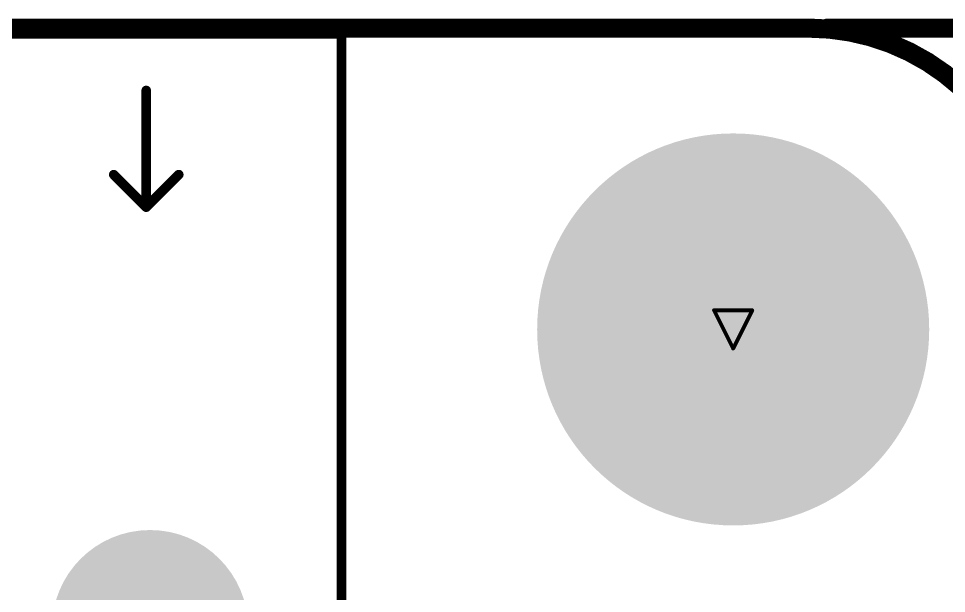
# Model space of a CAD drawing. Header units: inches. Extents: x -4 to 182, y -4 to 85.
# Drawn here: x 39.69 to 52, y 42.5 to 50.13 of the extents above; entities that cross this region are included whole.
import ezdxf

# ---------------------------------------------------------------- set-up
doc = ezdxf.new("R2010")
doc.units = ezdxf.units.IN
for name, color, linetype in [('Board Outline', 216, 'Continuous'), ('Bottom Layer', 5, 'Continuous'), ('Bottom Solder', 6, 'Continuous'), ('Dimensions', 6, 'Continuous'), ('Drill Drawing', 1, 'Continuous'), ('Multi-Layer', 9, 'Continuous'), ('Pad Holes', 156, 'Continuous'), ('Top Layer', 1, 'Continuous'), ('Top Overlay', 2, 'Continuous'), ('Top Solder', 216, 'Continuous')]:
    doc.layers.add(name, color=color, linetype=linetype)

# ---------------------------------------------------------------- blocks, each defined once
blk = doc.blocks.new('TB008A_508_02BE_15')
at = {"layer": 'Bottom Layer'}
blk.add_hatch(color=5, dxfattribs=at).paths.add_polyline_path([(-3.74, 1.2), (-1.34, 1.2), (-1.34, -1.2), (-3.74, -1.2)])
h = blk.add_hatch(color=5, dxfattribs=at)
edge = h.paths.add_edge_path()
edge.add_arc((2.54, 0), 1.2, 0, 360)
at = {"layer": 'Bottom Solder'}
blk.add_hatch(color=6, dxfattribs=at).paths.add_polyline_path([(-3.842, 1.302), (-1.238, 1.302), (-1.238, -1.302), (-3.842, -1.302)])
h = blk.add_hatch(color=6, dxfattribs=at)
edge = h.paths.add_edge_path()
edge.add_arc((2.54, 0), 1.302, 0, 360)
at = {"layer": 'Multi-Layer'}
h = blk.add_hatch(color=9, dxfattribs=at)
edge = h.paths.add_edge_path()
edge.add_arc((2.54, 0), 1.2, 0, 360)
at = {"layer": 'Pad Holes'}
h = blk.add_hatch(color=7, dxfattribs=at)
edge = h.paths.add_edge_path()
edge.add_arc((-2.54, 0), 0.8, 0, 360)
h = blk.add_hatch(color=7, dxfattribs=at)
edge = h.paths.add_edge_path()
edge.add_arc((2.54, 0), 0.8, 0, 360)
at = {"layer": 'Top Layer'}
blk.add_hatch(color=1, dxfattribs=at).paths.add_polyline_path([(-3.74, 1.2), (-1.34, 1.2), (-1.34, -1.2), (-3.74, -1.2)])
h = blk.add_hatch(color=1, dxfattribs=at)
edge = h.paths.add_edge_path()
edge.add_arc((2.54, 0), 1.2, 0, 360)
at = {"layer": 'Top Solder'}
blk.add_hatch(color=216, dxfattribs=at).paths.add_polyline_path([(-3.842, 1.302), (-1.238, 1.302), (-1.238, -1.302), (-3.842, -1.302)])
h = blk.add_hatch(color=216, dxfattribs=at)
edge = h.paths.add_edge_path()
edge.add_arc((2.54, 0), 1.302, 0, 360)
at = {"layer": 'Top Overlay'}
for points in [[(-5.08, -6, 0.127, 0.127, 0), (-5.08, 7.89, 0.127, 0.127, 0)], [(-5.08, 7.89, 0.127, 0.127, 0), (5.08, 7.89, 0.127, 0.127, 0)], [(5.08, -6, 0.127, 0.127, 0), (5.08, 7.89, 0.127, 0.127, 0)], [(-2.565, 5.563, 0.127, 0.127, 0), (-2.565, 7.112, 0.127, 0.127, 0)], [(2.489, 5.588, 0.127, 0.127, 0), (2.489, 7.137, 0.127, 0.127, 0)], [(-2.997, 5.994, 0.127, 0.127, 0), (-2.565, 5.563, 0.127, 0.127, 0)], [(-2.565, 5.563, 0.127, 0.127, 0), (-2.134, 5.994, 0.127, 0.127, 0)], [(2.057, 6.02, 0.127, 0.127, 0), (2.489, 5.588, 0.127, 0.127, 0)], [(2.489, 5.588, 0.127, 0.127, 0), (2.921, 6.02, 0.127, 0.127, 0)], [(-5.08, -6, 0.127, 0.127, 0), (5.08, -6, 0.127, 0.127, 0)]]:
    blk.add_lwpolyline(points, format="xyseb", dxfattribs=at)
for points in [[(-5.112, 7.89, 0.0635, 0.0635, 1), (-5.048, 7.89, 0.0635, 0.0635, 1)], [(-5.112, 7.89, 0.0635, 0.0635, 1), (-5.048, 7.89, 0.0635, 0.0635, 1)], [(5.048, 7.89, 0.0635, 0.0635, 1), (5.112, 7.89, 0.0635, 0.0635, 1)], [(5.048, 7.89, 0.0635, 0.0635, 1), (5.112, 7.89, 0.0635, 0.0635, 1)], [(-2.597, 7.112, 0.0635, 0.0635, 1), (-2.534, 7.112, 0.0635, 0.0635, 1)], [(2.457, 7.137, 0.0635, 0.0635, 1), (2.521, 7.137, 0.0635, 0.0635, 1)], [(-3.029, 5.994, 0.0635, 0.0635, 1), (-2.965, 5.994, 0.0635, 0.0635, 1)], [(-2.165, 5.994, 0.0635, 0.0635, 1), (-2.102, 5.994, 0.0635, 0.0635, 1)], [(2.026, 6.02, 0.0635, 0.0635, 1), (2.089, 6.02, 0.0635, 0.0635, 1)], [(2.889, 6.02, 0.0635, 0.0635, 1), (2.953, 6.02, 0.0635, 0.0635, 1)], [(-2.597, 5.563, 0.0635, 0.0635, 1), (-2.534, 5.563, 0.0635, 0.0635, 1)], [(-2.597, 5.563, 0.0635, 0.0635, 1), (-2.534, 5.563, 0.0635, 0.0635, 1)], [(-2.597, 5.563, 0.0635, 0.0635, 1), (-2.534, 5.563, 0.0635, 0.0635, 1)], [(2.457, 5.588, 0.0635, 0.0635, 1), (2.521, 5.588, 0.0635, 0.0635, 1)], [(2.457, 5.588, 0.0635, 0.0635, 1), (2.521, 5.588, 0.0635, 0.0635, 1)], [(2.457, 5.588, 0.0635, 0.0635, 1), (2.521, 5.588, 0.0635, 0.0635, 1)], [(-5.112, -6, 0.0635, 0.0635, 1), (-5.048, -6, 0.0635, 0.0635, 1)], [(-5.112, -6, 0.0635, 0.0635, 1), (-5.048, -6, 0.0635, 0.0635, 1)], [(5.048, -6, 0.0635, 0.0635, 1), (5.112, -6, 0.0635, 0.0635, 1)], [(5.048, -6, 0.0635, 0.0635, 1), (5.112, -6, 0.0635, 0.0635, 1)]]:
    blk.add_lwpolyline(points, format="xyseb", close=True, dxfattribs=at)

msp = doc.modelspace()

# ---------------------------------------------------------------- hatches: boundary and pattern name
at = {"layer": 'Bottom Layer'}
h = msp.add_hatch(color=5, dxfattribs=at)
edge = h.paths.add_edge_path()
edge.add_arc((49.174, 46), 2.5, 0, 360)
at = {"layer": 'Bottom Solder'}
h = msp.add_hatch(color=6, dxfattribs=at)
edge = h.paths.add_edge_path()
edge.add_arc((49.174, 46), 2.602, 0, 360)
at = {"layer": 'Multi-Layer'}
h = msp.add_hatch(color=9, dxfattribs=at)
edge = h.paths.add_edge_path()
edge.add_arc((49.174, 46), 2.5, 0, 360)
at = {"layer": 'Pad Holes'}
h = msp.add_hatch(color=7, dxfattribs=at)
edge = h.paths.add_edge_path()
edge.add_arc((49.174, 46), 1.5, 0, 360)
at = {"layer": 'Top Layer'}
h = msp.add_hatch(color=1, dxfattribs=at)
edge = h.paths.add_edge_path()
edge.add_arc((49.174, 46), 2.5, 0, 360)
at = {"layer": 'Top Solder'}
h = msp.add_hatch(color=216, dxfattribs=at)
edge = h.paths.add_edge_path()
edge.add_arc((49.174, 46), 2.602, 0, 360)

# ---------------------------------------------------------------- linework, layer by layer
at = {"layer": 'Board Outline'}
for points in [[(-1, 50, 0.254, 0.254, 0), (50.174, 50, 0.254, 0.254, 0)], [(50.174, 50, 0.254, 0.254, -0.414214), (53.174, 47, 0.254, 0.254, 0)]]:
    msp.add_lwpolyline(points, format="xyseb", dxfattribs=at)
msp.add_lwpolyline([(50.11, 50, 0.127, 0.127, 1), (50.237, 50, 0.127, 0.127, 1)], format="xyseb", close=True, dxfattribs=at)
msp.add_lwpolyline([(50.11, 50, 0.127, 0.127, 1), (50.237, 50, 0.127, 0.127, 1)], format="xyseb", close=True, dxfattribs=at)
at = {"layer": 'Dimensions'}
msp.add_lwpolyline([(50.428, 50, 0.254, 0.254, 0), (61.254, 50, 0.254, 0.254, 0)], format="xyseb", dxfattribs=at)
msp.add_lwpolyline([(50.364, 50, 0.127, 0.127, 1), (50.491, 50, 0.127, 0.127, 1)], format="xyseb", close=True, dxfattribs=at)
at = {"layer": 'Drill Drawing'}
for points in [[(48.92, 46.254, 0.0508, 0.0508, 0), (49.428, 46.254, 0.0508, 0.0508, 0)], [(48.92, 46.254, 0.0508, 0.0508, 0), (49.174, 45.746, 0.0508, 0.0508, 0)], [(49.174, 45.746, 0.0508, 0.0508, 0), (49.428, 46.254, 0.0508, 0.0508, 0)]]:
    msp.add_lwpolyline(points, format="xyseb", dxfattribs=at)
for points in [[(48.907, 46.254, 0.0254, 0.0254, 1), (48.932, 46.254, 0.0254, 0.0254, 1)], [(48.907, 46.254, 0.0254, 0.0254, 1), (48.932, 46.254, 0.0254, 0.0254, 1)], [(49.415, 46.254, 0.0254, 0.0254, 1), (49.44, 46.254, 0.0254, 0.0254, 1)], [(49.415, 46.254, 0.0254, 0.0254, 1), (49.44, 46.254, 0.0254, 0.0254, 1)], [(49.161, 45.746, 0.0254, 0.0254, 1), (49.186, 45.746, 0.0254, 0.0254, 1)], [(49.161, 45.746, 0.0254, 0.0254, 1), (49.186, 45.746, 0.0254, 0.0254, 1)]]:
    msp.add_lwpolyline(points, format="xyseb", close=True, dxfattribs=at)

# ---------------------------------------------------------------- block references
msp.add_blockref('TB008A_508_02BE_15', (38.894, 42.035))

doc.saveas('drawing.dxf')
